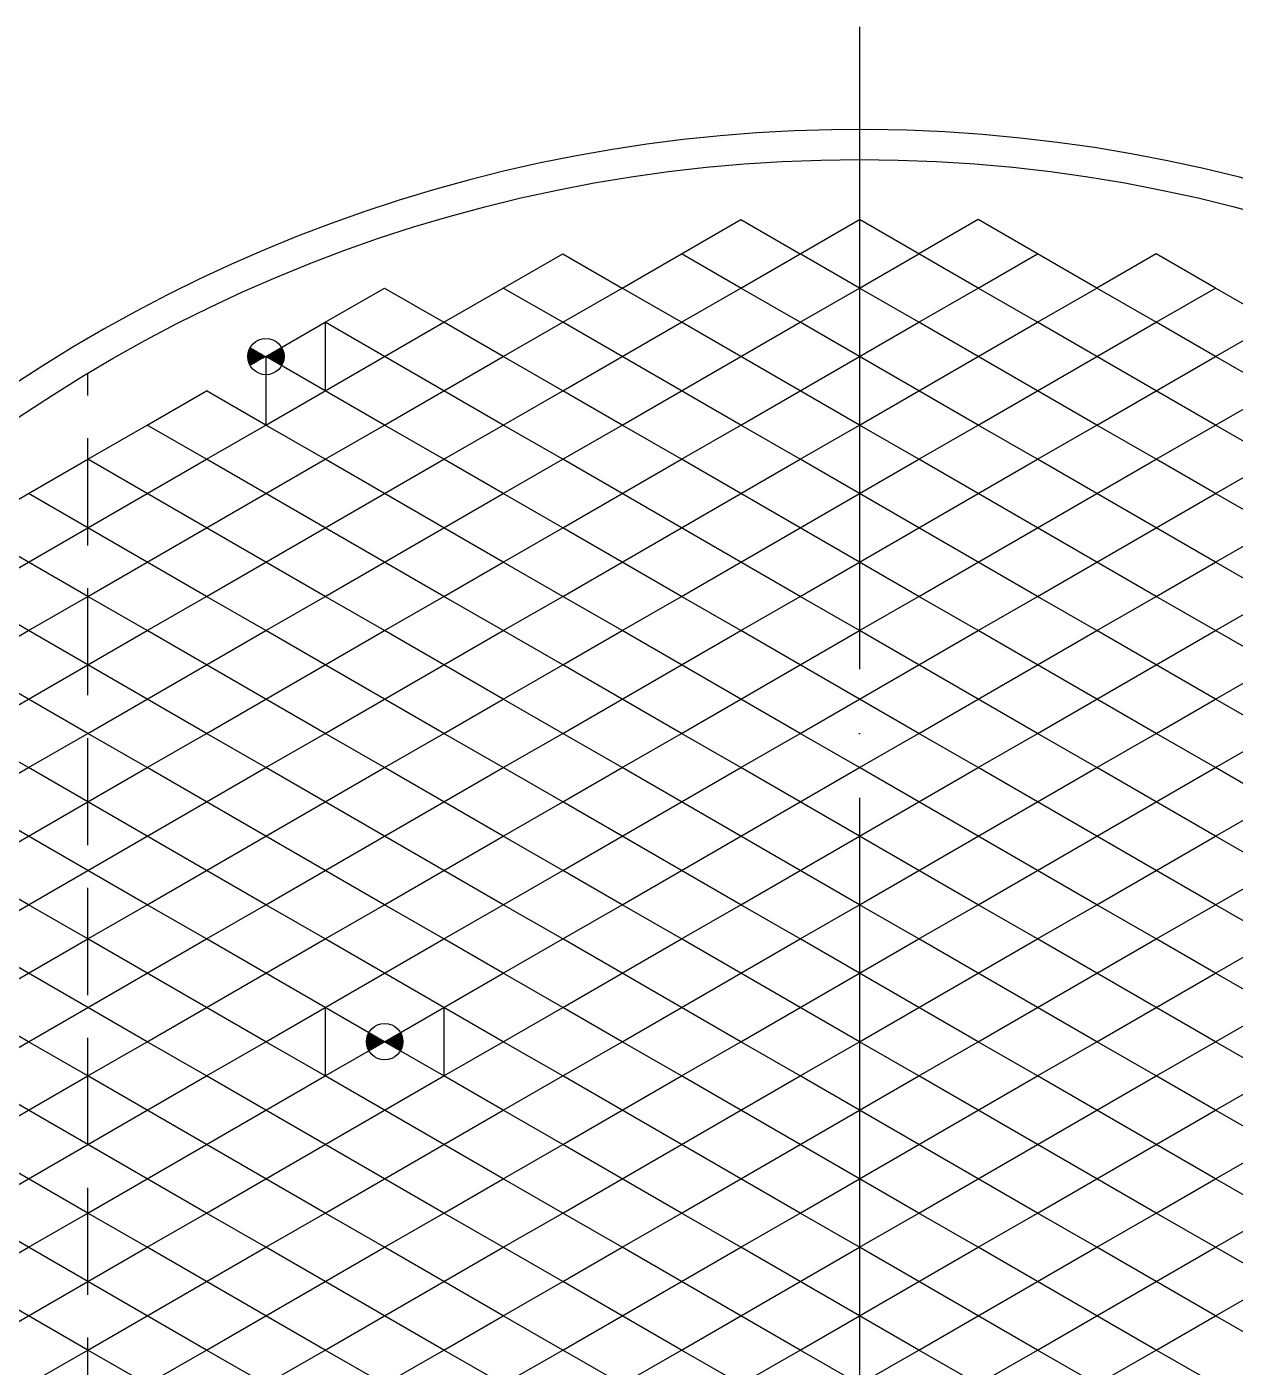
# Model space of a CAD drawing. Extents: x -11958 to 3251, y -1845 to 8235.
# Drawn here: x -10445 to -9881, y -588 to 38 of the extents above; entities that cross this region are included whole.
import ezdxf

# ---------------------------------------------------------------- set-up
doc = ezdxf.new("R2010")
doc.units = 0
doc.header["$LTSCALE"] = 10
for name, pattern in [('DASHDOT-M', [36, 30, -3, 0, -3]), ('DASHDOT-S', [14, 10, -2, 0, -2]), ('HIDDEN-M', [7, 5, -2])]:
    doc.linetypes.add(name, pattern=pattern)
doc.layers.get('0').update_dxf_attribs({"linetype": 'CONTINUOUS'})
for name, color, linetype in [('CDR_DWG1', 4, 'CONTINUOUS'), ('CDR_DWG3', 1, 'DASHDOT-M'), ('CDR_DWG5', 6, 'HIDDEN-M')]:
    doc.layers.add(name, color=color, linetype=linetype)

msp = doc.modelspace()

# ---------------------------------------------------------------- hatches: boundary and pattern name
h = msp.add_hatch()
h.set_pattern_fill('ANSI37', color=256, scale=0.1, style=0)
h.set_pattern_definition([(45, (-12758.32597, -1700.7073), (-0.224506403, 0.224506403), []), (135, (-12758.32597, -1700.7073), (-0.224506403, -0.224506403), [])])
h.paths.add_polyline_path([(-10341.03, -112.05, 0.131652), (-10342.17, -116.3, 0.131652), (-10341.03, -120.55), (-10333.67, -116.3)])
h = msp.add_hatch()
h.set_pattern_fill('ANSI37', color=256, scale=0.1, style=0)
h.set_pattern_definition([(135, (-7909.00557, -1700.7073), (0.224506403, 0.224506403), []), (45, (-7909.00557, -1700.7073), (0.224506403, -0.224506403), [])])
h.paths.add_polyline_path([(-10326.3, -112.05, -0.131652), (-10325.17, -116.3, -0.131652), (-10326.3, -120.55), (-10333.67, -116.3)])
h = msp.add_hatch()
h.set_pattern_fill('ANSI37', color=256, scale=0.1, style=0)
h.set_pattern_definition([(45, (-12702.90035, -2020.7073), (-0.224506403, 0.224506403), []), (135, (-12702.90035, -2020.7073), (-0.224506403, -0.224506403), [])])
h.paths.add_polyline_path([(-10285.6, -432.05, 0.131652), (-10286.74, -436.3, 0.131652), (-10285.6, -440.55), (-10278.24, -436.3)])
h = msp.add_hatch()
h.set_pattern_fill('ANSI37', color=256, scale=0.1, style=0)
h.set_pattern_definition([(135, (-7853.57994, -2020.7073), (0.224506403, 0.224506403), []), (45, (-7853.57994, -2020.7073), (0.224506403, -0.224506403), [])])
h.paths.add_polyline_path([(-10270.88, -432.05, -0.131652), (-10269.74, -436.3, -0.131652), (-10270.88, -440.55), (-10278.24, -436.3)])

# ---------------------------------------------------------------- linework, layer by layer
at = {"layer": 'CDR_DWG1'}
for p, q in [((-10139.68, -68.3), (-10111.96, -52.3)), ((-10111.96, -52.3), (-10084.25, -68.3)), ((-10084.25, -68.3), (-10056.54, -52.3)), ((-10028.82, -68.3), (-10056.54, -52.3)), ((-10001.11, -52.3), (-10028.82, -68.3)), ((-9973.4, -68.3), (-10001.11, -52.3)), ((-10222.81, -84.3), (-10195.1, -68.3)), ((-10195.1, -68.3), (-10167.39, -84.3)), ((-10167.39, -84.3), (-10139.68, -68.3)), ((-9945.69, -84.3), (-9973.4, -68.3)), ((-9917.97, -68.3), (-9945.69, -84.3)), ((-9890.26, -84.3), (-9917.97, -68.3)), ((-10305.95, -100.3), (-10278.24, -84.3)), ((-10278.24, -84.3), (-10250.53, -100.3)), ((-10250.53, -100.3), (-10222.81, -84.3)), ((-9862.55, -100.3), (-9890.26, -84.3)), ((-10305.95, -100.3), (-10305.95, -132.3)), ((-10389.09, -148.3), (-10361.38, -132.3)), ((-10333.67, -148.3), (-10361.38, -132.3)), ((-10333.67, -148.3), (-10305.95, -132.3)), ((-10416.8, -164.3), (-10389.09, -148.3)), ((-10444.52, -180.3), (-10416.8, -164.3)), ((-10472.23, -196.3), (-10444.52, -180.3)), ((-10305.95, -420.3), (-10278.24, -404.3)), ((-10250.53, -420.3), (-10278.24, -404.3)), ((-10305.95, -420.3), (-10305.95, -452.3)), ((-10250.53, -420.3), (-10250.53, -452.3)), ((-10278.24, -468.3), (-10305.95, -452.3)), ((-10278.24, -468.3), (-10250.53, -452.3))]:
    msp.add_line(p, q, dxfattribs=at)
for centre, radius in [((-10056.54, -724.3), 700), ((-10333.67, -116.3), 8.5), ((-10278.24, -436.3), 8.5)]:
    msp.add_circle(centre, radius, dxfattribs=at)
msp.add_arc((-10056.54, -724.3), 714, 186.39283, 173.60717, dxfattribs=at)
at = {"layer": 'CDR_DWG3', "linetype": 'DASHDOT-M'}
msp.add_line((-10056.54, 37.7), (-10056.54, -1486.3), dxfattribs=at)
at = {"layer": 'CDR_DWG3', "linetype": 'DASHDOT-S'}
for p, q in [((-10111.96, -84.3), (-10139.68, -68.3)), ((-10111.96, -84.3), (-10084.25, -68.3)), ((-10056.54, -84.3), (-10084.25, -68.3)), ((-10056.54, -84.3), (-10028.82, -68.3)), ((-10001.11, -84.3), (-10028.82, -68.3)), ((-10001.11, -84.3), (-9973.4, -68.3)), ((-10195.1, -100.3), (-10222.81, -84.3)), ((-10195.1, -100.3), (-10167.39, -84.3)), ((-10139.68, -100.3), (-10167.39, -84.3)), ((-10139.68, -100.3), (-10111.96, -84.3)), ((-10084.25, -100.3), (-10111.96, -84.3)), ((-10084.25, -100.3), (-10056.54, -84.3)), ((-10028.82, -100.3), (-10056.54, -84.3)), ((-10028.82, -100.3), (-10001.11, -84.3)), ((-9973.4, -100.3), (-10001.11, -84.3)), ((-9973.4, -100.3), (-9945.69, -84.3)), ((-9917.97, -100.3), (-9945.69, -84.3)), ((-9917.97, -100.3), (-9890.26, -84.3)), ((-10333.67, -116.3), (-10305.95, -100.3)), ((-10278.24, -116.3), (-10305.95, -100.3)), ((-10278.24, -116.3), (-10250.53, -100.3)), ((-10222.81, -116.3), (-10250.53, -100.3)), ((-10222.81, -116.3), (-10195.1, -100.3)), ((-10167.39, -116.3), (-10195.1, -100.3)), ((-10167.39, -116.3), (-10139.68, -100.3)), ((-10111.96, -116.3), (-10139.68, -100.3)), ((-10111.96, -116.3), (-10084.25, -100.3)), ((-10056.54, -116.3), (-10084.25, -100.3)), ((-10056.54, -116.3), (-10028.82, -100.3)), ((-10001.11, -116.3), (-10028.82, -100.3)), ((-10001.11, -116.3), (-9973.4, -100.3)), ((-9945.69, -116.3), (-9973.4, -100.3)), ((-9945.69, -116.3), (-9917.97, -100.3)), ((-9890.26, -116.3), (-9917.97, -100.3)), ((-9890.26, -116.3), (-9862.55, -100.3)), ((-10305.95, -132.3), (-10333.67, -116.3)), ((-10333.67, -116.3), (-10333.67, -148.3)), ((-10305.95, -132.3), (-10278.24, -116.3)), ((-10250.53, -132.3), (-10278.24, -116.3)), ((-10250.53, -132.3), (-10222.81, -116.3)), ((-10195.1, -132.3), (-10222.81, -116.3)), ((-10195.1, -132.3), (-10167.39, -116.3)), ((-10139.68, -132.3), (-10167.39, -116.3)), ((-10139.68, -132.3), (-10111.96, -116.3)), ((-10084.25, -132.3), (-10111.96, -116.3)), ((-10084.25, -132.3), (-10056.54, -116.3)), ((-10028.82, -132.3), (-10056.54, -116.3)), ((-10028.82, -132.3), (-10001.11, -116.3)), ((-9973.4, -132.3), (-10001.11, -116.3)), ((-9973.4, -132.3), (-9945.69, -116.3)), ((-9917.97, -132.3), (-9945.69, -116.3)), ((-9917.97, -132.3), (-9890.26, -116.3)), ((-9862.55, -132.3), (-9890.26, -116.3)), ((-10278.24, -148.3), (-10305.95, -132.3)), ((-10278.24, -148.3), (-10250.53, -132.3)), ((-10222.81, -148.3), (-10250.53, -132.3)), ((-10222.81, -148.3), (-10195.1, -132.3)), ((-10167.39, -148.3), (-10195.1, -132.3)), ((-10167.39, -148.3), (-10139.68, -132.3)), ((-10111.96, -148.3), (-10139.68, -132.3)), ((-10111.96, -148.3), (-10084.25, -132.3)), ((-10056.54, -148.3), (-10084.25, -132.3)), ((-10056.54, -148.3), (-10028.82, -132.3)), ((-10001.11, -148.3), (-10028.82, -132.3)), ((-10001.11, -148.3), (-9973.4, -132.3)), ((-9945.69, -148.3), (-9973.4, -132.3)), ((-9945.69, -148.3), (-9917.97, -132.3)), ((-9890.26, -148.3), (-9917.97, -132.3)), ((-9890.26, -148.3), (-9862.55, -132.3)), ((-10361.38, -164.3), (-10389.09, -148.3)), ((-10361.38, -164.3), (-10333.67, -148.3)), ((-10305.95, -164.3), (-10333.67, -148.3)), ((-10305.95, -164.3), (-10278.24, -148.3)), ((-10250.53, -164.3), (-10278.24, -148.3)), ((-10250.53, -164.3), (-10222.81, -148.3)), ((-10195.1, -164.3), (-10222.81, -148.3)), ((-10195.1, -164.3), (-10167.39, -148.3)), ((-10139.68, -164.3), (-10167.39, -148.3)), ((-10139.68, -164.3), (-10111.96, -148.3)), ((-10084.25, -164.3), (-10111.96, -148.3)), ((-10084.25, -164.3), (-10056.54, -148.3)), ((-10028.82, -164.3), (-10056.54, -148.3)), ((-10028.82, -164.3), (-10001.11, -148.3)), ((-9973.4, -164.3), (-10001.11, -148.3)), ((-9973.4, -164.3), (-9945.69, -148.3)), ((-9917.97, -164.3), (-9945.69, -148.3)), ((-9917.97, -164.3), (-9890.26, -148.3)), ((-9862.55, -164.3), (-9890.26, -148.3)), ((-10389.09, -180.3), (-10416.8, -164.3)), ((-10389.09, -180.3), (-10361.38, -164.3)), ((-10333.67, -180.3), (-10361.38, -164.3)), ((-10333.67, -180.3), (-10305.95, -164.3)), ((-10278.24, -180.3), (-10305.95, -164.3)), ((-10278.24, -180.3), (-10250.53, -164.3)), ((-10222.81, -180.3), (-10250.53, -164.3)), ((-10222.81, -180.3), (-10195.1, -164.3)), ((-10167.39, -180.3), (-10195.1, -164.3)), ((-10167.39, -180.3), (-10139.68, -164.3)), ((-10111.96, -180.3), (-10139.68, -164.3)), ((-10111.96, -180.3), (-10084.25, -164.3)), ((-10056.54, -180.3), (-10084.25, -164.3)), ((-10056.54, -180.3), (-10028.82, -164.3)), ((-10001.11, -180.3), (-10028.82, -164.3)), ((-10001.11, -180.3), (-9973.4, -164.3)), ((-9945.69, -180.3), (-9973.4, -164.3)), ((-9945.69, -180.3), (-9917.97, -164.3)), ((-9890.26, -180.3), (-9917.97, -164.3)), ((-9890.26, -180.3), (-9862.55, -164.3)), ((-10416.8, -196.3), (-10444.52, -180.3)), ((-10416.8, -196.3), (-10389.09, -180.3)), ((-10361.38, -196.3), (-10389.09, -180.3)), ((-10361.38, -196.3), (-10333.67, -180.3)), ((-10305.95, -196.3), (-10333.67, -180.3)), ((-10305.95, -196.3), (-10278.24, -180.3)), ((-10250.53, -196.3), (-10278.24, -180.3)), ((-10250.53, -196.3), (-10222.81, -180.3)), ((-10195.1, -196.3), (-10222.81, -180.3)), ((-10195.1, -196.3), (-10167.39, -180.3)), ((-10139.68, -196.3), (-10167.39, -180.3)), ((-10139.68, -196.3), (-10111.96, -180.3)), ((-10084.25, -196.3), (-10111.96, -180.3)), ((-10084.25, -196.3), (-10056.54, -180.3)), ((-10028.82, -196.3), (-10056.54, -180.3)), ((-10028.82, -196.3), (-10001.11, -180.3)), ((-9973.4, -196.3), (-10001.11, -180.3)), ((-9973.4, -196.3), (-9945.69, -180.3)), ((-9917.97, -196.3), (-9945.69, -180.3)), ((-9917.97, -196.3), (-9890.26, -180.3)), ((-9862.55, -196.3), (-9890.26, -180.3)), ((-10444.52, -212.3), (-10472.23, -196.3)), ((-10444.52, -212.3), (-10416.8, -196.3)), ((-10389.09, -212.3), (-10416.8, -196.3)), ((-10389.09, -212.3), (-10361.38, -196.3)), ((-10333.67, -212.3), (-10361.38, -196.3)), ((-10333.67, -212.3), (-10305.95, -196.3)), ((-10278.24, -212.3), (-10305.95, -196.3)), ((-10278.24, -212.3), (-10250.53, -196.3)), ((-10222.81, -212.3), (-10250.53, -196.3)), ((-10222.81, -212.3), (-10195.1, -196.3)), ((-10167.39, -212.3), (-10195.1, -196.3)), ((-10167.39, -212.3), (-10139.68, -196.3)), ((-10111.96, -212.3), (-10139.68, -196.3)), ((-10111.96, -212.3), (-10084.25, -196.3)), ((-10056.54, -212.3), (-10084.25, -196.3)), ((-10056.54, -212.3), (-10028.82, -196.3)), ((-10001.11, -212.3), (-10028.82, -196.3)), ((-10001.11, -212.3), (-9973.4, -196.3)), ((-9945.69, -212.3), (-9973.4, -196.3)), ((-9945.69, -212.3), (-9917.97, -196.3)), ((-9890.26, -212.3), (-9917.97, -196.3)), ((-9890.26, -212.3), (-9862.55, -196.3)), ((-10472.23, -228.3), (-10444.52, -212.3)), ((-10416.8, -228.3), (-10444.52, -212.3)), ((-10416.8, -228.3), (-10389.09, -212.3)), ((-10361.38, -228.3), (-10389.09, -212.3)), ((-10361.38, -228.3), (-10333.67, -212.3)), ((-10305.95, -228.3), (-10333.67, -212.3)), ((-10305.95, -228.3), (-10278.24, -212.3)), ((-10250.53, -228.3), (-10278.24, -212.3)), ((-10250.53, -228.3), (-10222.81, -212.3)), ((-10195.1, -228.3), (-10222.81, -212.3)), ((-10195.1, -228.3), (-10167.39, -212.3)), ((-10139.68, -228.3), (-10167.39, -212.3)), ((-10139.68, -228.3), (-10111.96, -212.3)), ((-10084.25, -228.3), (-10111.96, -212.3)), ((-10084.25, -228.3), (-10056.54, -212.3)), ((-10028.82, -228.3), (-10056.54, -212.3)), ((-10028.82, -228.3), (-10001.11, -212.3)), ((-9973.4, -228.3), (-10001.11, -212.3)), ((-9973.4, -228.3), (-9945.69, -212.3)), ((-9917.97, -228.3), (-9945.69, -212.3)), ((-9917.97, -228.3), (-9890.26, -212.3)), ((-9862.55, -228.3), (-9890.26, -212.3)), ((-10444.52, -244.3), (-10472.23, -228.3)), ((-10444.52, -244.3), (-10416.8, -228.3)), ((-10389.09, -244.3), (-10416.8, -228.3)), ((-10389.09, -244.3), (-10361.38, -228.3)), ((-10333.67, -244.3), (-10361.38, -228.3)), ((-10333.67, -244.3), (-10305.95, -228.3)), ((-10278.24, -244.3), (-10305.95, -228.3)), ((-10278.24, -244.3), (-10250.53, -228.3)), ((-10222.81, -244.3), (-10250.53, -228.3)), ((-10222.81, -244.3), (-10195.1, -228.3)), ((-10167.39, -244.3), (-10195.1, -228.3)), ((-10167.39, -244.3), (-10139.68, -228.3)), ((-10111.96, -244.3), (-10139.68, -228.3)), ((-10111.96, -244.3), (-10084.25, -228.3)), ((-10056.54, -244.3), (-10084.25, -228.3)), ((-10056.54, -244.3), (-10028.82, -228.3)), ((-10001.11, -244.3), (-10028.82, -228.3)), ((-10001.11, -244.3), (-9973.4, -228.3)), ((-9945.69, -244.3), (-9973.4, -228.3)), ((-9945.69, -244.3), (-9917.97, -228.3)), ((-9890.26, -244.3), (-9917.97, -228.3)), ((-9890.26, -244.3), (-9862.55, -228.3)), ((-10472.23, -260.3), (-10444.52, -244.3)), ((-10416.8, -260.3), (-10444.52, -244.3)), ((-10416.8, -260.3), (-10389.09, -244.3)), ((-10361.38, -260.3), (-10389.09, -244.3)), ((-10361.38, -260.3), (-10333.67, -244.3)), ((-10305.95, -260.3), (-10333.67, -244.3)), ((-10305.95, -260.3), (-10278.24, -244.3)), ((-10250.53, -260.3), (-10278.24, -244.3)), ((-10250.53, -260.3), (-10222.81, -244.3)), ((-10195.1, -260.3), (-10222.81, -244.3)), ((-10195.1, -260.3), (-10167.39, -244.3)), ((-10139.68, -260.3), (-10167.39, -244.3)), ((-10139.68, -260.3), (-10111.96, -244.3)), ((-10084.25, -260.3), (-10111.96, -244.3)), ((-10084.25, -260.3), (-10056.54, -244.3)), ((-10028.82, -260.3), (-10056.54, -244.3)), ((-10028.82, -260.3), (-10001.11, -244.3)), ((-9973.4, -260.3), (-10001.11, -244.3)), ((-9973.4, -260.3), (-9945.69, -244.3)), ((-9917.97, -260.3), (-9945.69, -244.3)), ((-9917.97, -260.3), (-9890.26, -244.3)), ((-9862.55, -260.3), (-9890.26, -244.3)), ((-10444.52, -276.3), (-10472.23, -260.3)), ((-10444.52, -276.3), (-10416.8, -260.3)), ((-10389.09, -276.3), (-10416.8, -260.3)), ((-10389.09, -276.3), (-10361.38, -260.3)), ((-10333.67, -276.3), (-10361.38, -260.3)), ((-10333.67, -276.3), (-10305.95, -260.3)), ((-10278.24, -276.3), (-10305.95, -260.3)), ((-10278.24, -276.3), (-10250.53, -260.3)), ((-10222.81, -276.3), (-10250.53, -260.3)), ((-10222.81, -276.3), (-10195.1, -260.3)), ((-10167.39, -276.3), (-10195.1, -260.3)), ((-10167.39, -276.3), (-10139.68, -260.3)), ((-10111.96, -276.3), (-10139.68, -260.3)), ((-10111.96, -276.3), (-10084.25, -260.3)), ((-10056.54, -276.3), (-10084.25, -260.3)), ((-10056.54, -276.3), (-10028.82, -260.3)), ((-10001.11, -276.3), (-10028.82, -260.3)), ((-10001.11, -276.3), (-9973.4, -260.3)), ((-9945.69, -276.3), (-9973.4, -260.3)), ((-9945.69, -276.3), (-9917.97, -260.3)), ((-9890.26, -276.3), (-9917.97, -260.3)), ((-9890.26, -276.3), (-9862.55, -260.3)), ((-10472.23, -292.3), (-10444.52, -276.3)), ((-10416.8, -292.3), (-10444.52, -276.3)), ((-10416.8, -292.3), (-10389.09, -276.3)), ((-10361.38, -292.3), (-10389.09, -276.3)), ((-10361.38, -292.3), (-10333.67, -276.3)), ((-10305.95, -292.3), (-10333.67, -276.3)), ((-10305.95, -292.3), (-10278.24, -276.3)), ((-10250.53, -292.3), (-10278.24, -276.3)), ((-10250.53, -292.3), (-10222.81, -276.3)), ((-10195.1, -292.3), (-10222.81, -276.3)), ((-10195.1, -292.3), (-10167.39, -276.3)), ((-10139.68, -292.3), (-10167.39, -276.3)), ((-10139.68, -292.3), (-10111.96, -276.3)), ((-10084.25, -292.3), (-10111.96, -276.3)), ((-10084.25, -292.3), (-10056.54, -276.3)), ((-10028.82, -292.3), (-10056.54, -276.3)), ((-10028.82, -292.3), (-10001.11, -276.3)), ((-9973.4, -292.3), (-10001.11, -276.3)), ((-9973.4, -292.3), (-9945.69, -276.3)), ((-9917.97, -292.3), (-9945.69, -276.3)), ((-9917.97, -292.3), (-9890.26, -276.3)), ((-9862.55, -292.3), (-9890.26, -276.3)), ((-10444.52, -308.3), (-10472.23, -292.3)), ((-10444.52, -308.3), (-10416.8, -292.3)), ((-10389.09, -308.3), (-10416.8, -292.3)), ((-10389.09, -308.3), (-10361.38, -292.3)), ((-10333.67, -308.3), (-10361.38, -292.3)), ((-10333.67, -308.3), (-10305.95, -292.3)), ((-10278.24, -308.3), (-10305.95, -292.3)), ((-10278.24, -308.3), (-10250.53, -292.3)), ((-10222.81, -308.3), (-10250.53, -292.3)), ((-10222.81, -308.3), (-10195.1, -292.3)), ((-10167.39, -308.3), (-10195.1, -292.3)), ((-10167.39, -308.3), (-10139.68, -292.3)), ((-10111.96, -308.3), (-10139.68, -292.3)), ((-10111.96, -308.3), (-10084.25, -292.3)), ((-10056.54, -308.3), (-10084.25, -292.3)), ((-10056.54, -308.3), (-10028.82, -292.3)), ((-10001.11, -308.3), (-10028.82, -292.3)), ((-10001.11, -308.3), (-9973.4, -292.3)), ((-9945.69, -308.3), (-9973.4, -292.3)), ((-9945.69, -308.3), (-9917.97, -292.3)), ((-9890.26, -308.3), (-9917.97, -292.3)), ((-9890.26, -308.3), (-9862.55, -292.3)), ((-10472.23, -324.3), (-10444.52, -308.3)), ((-10416.8, -324.3), (-10444.52, -308.3)), ((-10416.8, -324.3), (-10389.09, -308.3)), ((-10361.38, -324.3), (-10389.09, -308.3)), ((-10361.38, -324.3), (-10333.67, -308.3)), ((-10305.95, -324.3), (-10333.67, -308.3)), ((-10305.95, -324.3), (-10278.24, -308.3)), ((-10250.53, -324.3), (-10278.24, -308.3)), ((-10250.53, -324.3), (-10222.81, -308.3)), ((-10195.1, -324.3), (-10222.81, -308.3)), ((-10195.1, -324.3), (-10167.39, -308.3)), ((-10139.68, -324.3), (-10167.39, -308.3)), ((-10139.68, -324.3), (-10111.96, -308.3)), ((-10084.25, -324.3), (-10111.96, -308.3)), ((-10084.25, -324.3), (-10056.54, -308.3)), ((-10028.82, -324.3), (-10056.54, -308.3)), ((-10028.82, -324.3), (-10001.11, -308.3)), ((-9973.4, -324.3), (-10001.11, -308.3)), ((-9973.4, -324.3), (-9945.69, -308.3)), ((-9917.97, -324.3), (-9945.69, -308.3)), ((-9917.97, -324.3), (-9890.26, -308.3)), ((-9862.55, -324.3), (-9890.26, -308.3)), ((-10444.52, -340.3), (-10472.23, -324.3)), ((-10444.52, -340.3), (-10416.8, -324.3)), ((-10389.09, -340.3), (-10416.8, -324.3)), ((-10389.09, -340.3), (-10361.38, -324.3)), ((-10333.67, -340.3), (-10361.38, -324.3)), ((-10333.67, -340.3), (-10305.95, -324.3)), ((-10278.24, -340.3), (-10305.95, -324.3)), ((-10278.24, -340.3), (-10250.53, -324.3)), ((-10222.81, -340.3), (-10250.53, -324.3)), ((-10222.81, -340.3), (-10195.1, -324.3)), ((-10167.39, -340.3), (-10195.1, -324.3)), ((-10167.39, -340.3), (-10139.68, -324.3)), ((-10111.96, -340.3), (-10139.68, -324.3)), ((-10111.96, -340.3), (-10084.25, -324.3)), ((-10056.54, -340.3), (-10084.25, -324.3)), ((-10056.54, -340.3), (-10028.82, -324.3)), ((-10001.11, -340.3), (-10028.82, -324.3)), ((-10001.11, -340.3), (-9973.4, -324.3)), ((-9945.69, -340.3), (-9973.4, -324.3)), ((-9945.69, -340.3), (-9917.97, -324.3)), ((-9890.26, -340.3), (-9917.97, -324.3)), ((-9890.26, -340.3), (-9862.55, -324.3)), ((-10472.23, -356.3), (-10444.52, -340.3)), ((-10416.8, -356.3), (-10444.52, -340.3)), ((-10416.8, -356.3), (-10389.09, -340.3)), ((-10361.38, -356.3), (-10389.09, -340.3)), ((-10361.38, -356.3), (-10333.67, -340.3)), ((-10305.95, -356.3), (-10333.67, -340.3)), ((-10305.95, -356.3), (-10278.24, -340.3)), ((-10250.53, -356.3), (-10278.24, -340.3)), ((-10250.53, -356.3), (-10222.81, -340.3)), ((-10195.1, -356.3), (-10222.81, -340.3)), ((-10195.1, -356.3), (-10167.39, -340.3)), ((-10139.68, -356.3), (-10167.39, -340.3)), ((-10139.68, -356.3), (-10111.96, -340.3)), ((-10084.25, -356.3), (-10111.96, -340.3)), ((-10084.25, -356.3), (-10056.54, -340.3)), ((-10028.82, -356.3), (-10056.54, -340.3)), ((-10028.82, -356.3), (-10001.11, -340.3)), ((-9973.4, -356.3), (-10001.11, -340.3)), ((-9973.4, -356.3), (-9945.69, -340.3)), ((-9917.97, -356.3), (-9945.69, -340.3)), ((-9917.97, -356.3), (-9890.26, -340.3)), ((-9862.55, -356.3), (-9890.26, -340.3)), ((-10444.52, -372.3), (-10472.23, -356.3)), ((-10444.52, -372.3), (-10416.8, -356.3)), ((-10389.09, -372.3), (-10416.8, -356.3)), ((-10389.09, -372.3), (-10361.38, -356.3)), ((-10333.67, -372.3), (-10361.38, -356.3)), ((-10333.67, -372.3), (-10305.95, -356.3)), ((-10278.24, -372.3), (-10305.95, -356.3)), ((-10278.24, -372.3), (-10250.53, -356.3)), ((-10222.81, -372.3), (-10250.53, -356.3)), ((-10222.81, -372.3), (-10195.1, -356.3)), ((-10167.39, -372.3), (-10195.1, -356.3)), ((-10167.39, -372.3), (-10139.68, -356.3)), ((-10111.96, -372.3), (-10139.68, -356.3)), ((-10111.96, -372.3), (-10084.25, -356.3)), ((-10056.54, -372.3), (-10084.25, -356.3)), ((-10056.54, -372.3), (-10028.82, -356.3)), ((-10001.11, -372.3), (-10028.82, -356.3)), ((-10001.11, -372.3), (-9973.4, -356.3)), ((-9945.69, -372.3), (-9973.4, -356.3)), ((-9945.69, -372.3), (-9917.97, -356.3)), ((-9890.26, -372.3), (-9917.97, -356.3)), ((-9890.26, -372.3), (-9862.55, -356.3)), ((-10472.23, -388.3), (-10444.52, -372.3)), ((-10416.8, -388.3), (-10444.52, -372.3)), ((-10416.8, -388.3), (-10389.09, -372.3)), ((-10361.38, -388.3), (-10389.09, -372.3)), ((-10361.38, -388.3), (-10333.67, -372.3)), ((-10305.95, -388.3), (-10333.67, -372.3)), ((-10305.95, -388.3), (-10278.24, -372.3)), ((-10250.53, -388.3), (-10278.24, -372.3)), ((-10250.53, -388.3), (-10222.81, -372.3)), ((-10195.1, -388.3), (-10222.81, -372.3)), ((-10195.1, -388.3), (-10167.39, -372.3)), ((-10139.68, -388.3), (-10167.39, -372.3)), ((-10139.68, -388.3), (-10111.96, -372.3)), ((-10084.25, -388.3), (-10111.96, -372.3)), ((-10084.25, -388.3), (-10056.54, -372.3)), ((-10028.82, -388.3), (-10056.54, -372.3)), ((-10028.82, -388.3), (-10001.11, -372.3)), ((-9973.4, -388.3), (-10001.11, -372.3)), ((-9973.4, -388.3), (-9945.69, -372.3)), ((-9917.97, -388.3), (-9945.69, -372.3)), ((-9917.97, -388.3), (-9890.26, -372.3)), ((-9862.55, -388.3), (-9890.26, -372.3)), ((-10444.52, -404.3), (-10472.23, -388.3)), ((-10444.52, -404.3), (-10416.8, -388.3)), ((-10389.09, -404.3), (-10416.8, -388.3)), ((-10389.09, -404.3), (-10361.38, -388.3)), ((-10333.67, -404.3), (-10361.38, -388.3)), ((-10333.67, -404.3), (-10305.95, -388.3)), ((-10278.24, -404.3), (-10305.95, -388.3)), ((-10278.24, -404.3), (-10250.53, -388.3)), ((-10222.81, -404.3), (-10250.53, -388.3)), ((-10222.81, -404.3), (-10195.1, -388.3)), ((-10167.39, -404.3), (-10195.1, -388.3)), ((-10167.39, -404.3), (-10139.68, -388.3)), ((-10111.96, -404.3), (-10139.68, -388.3)), ((-10111.96, -404.3), (-10084.25, -388.3)), ((-10056.54, -404.3), (-10084.25, -388.3)), ((-10056.54, -404.3), (-10028.82, -388.3)), ((-10001.11, -404.3), (-10028.82, -388.3)), ((-10001.11, -404.3), (-9973.4, -388.3)), ((-9945.69, -404.3), (-9973.4, -388.3)), ((-9945.69, -404.3), (-9917.97, -388.3)), ((-9890.26, -404.3), (-9917.97, -388.3)), ((-9890.26, -404.3), (-9862.55, -388.3)), ((-10472.23, -420.3), (-10444.52, -404.3)), ((-10416.8, -420.3), (-10444.52, -404.3)), ((-10416.8, -420.3), (-10389.09, -404.3)), ((-10361.38, -420.3), (-10389.09, -404.3)), ((-10361.38, -420.3), (-10333.67, -404.3)), ((-10305.95, -420.3), (-10333.67, -404.3)), ((-10250.53, -420.3), (-10222.81, -404.3)), ((-10195.1, -420.3), (-10222.81, -404.3)), ((-10195.1, -420.3), (-10167.39, -404.3)), ((-10139.68, -420.3), (-10167.39, -404.3)), ((-10139.68, -420.3), (-10111.96, -404.3)), ((-10084.25, -420.3), (-10111.96, -404.3)), ((-10084.25, -420.3), (-10056.54, -404.3)), ((-10028.82, -420.3), (-10056.54, -404.3)), ((-10028.82, -420.3), (-10001.11, -404.3)), ((-9973.4, -420.3), (-10001.11, -404.3)), ((-9973.4, -420.3), (-9945.69, -404.3)), ((-9917.97, -420.3), (-9945.69, -404.3)), ((-9917.97, -420.3), (-9890.26, -404.3)), ((-9862.55, -420.3), (-9890.26, -404.3)), ((-10444.52, -436.3), (-10472.23, -420.3)), ((-10444.52, -436.3), (-10416.8, -420.3)), ((-10389.09, -436.3), (-10416.8, -420.3)), ((-10389.09, -436.3), (-10361.38, -420.3)), ((-10333.67, -436.3), (-10361.38, -420.3)), ((-10333.67, -436.3), (-10305.95, -420.3)), ((-10278.24, -436.3), (-10305.95, -420.3)), ((-10278.24, -436.3), (-10250.53, -420.3)), ((-10222.81, -436.3), (-10250.53, -420.3)), ((-10222.81, -436.3), (-10195.1, -420.3)), ((-10167.39, -436.3), (-10195.1, -420.3)), ((-10167.39, -436.3), (-10139.68, -420.3)), ((-10111.96, -436.3), (-10139.68, -420.3)), ((-10111.96, -436.3), (-10084.25, -420.3)), ((-10056.54, -436.3), (-10084.25, -420.3)), ((-10056.54, -436.3), (-10028.82, -420.3)), ((-10001.11, -436.3), (-10028.82, -420.3)), ((-10001.11, -436.3), (-9973.4, -420.3)), ((-9945.69, -436.3), (-9973.4, -420.3)), ((-9945.69, -436.3), (-9917.97, -420.3)), ((-9890.26, -436.3), (-9917.97, -420.3)), ((-9890.26, -436.3), (-9862.55, -420.3)), ((-10472.23, -452.3), (-10444.52, -436.3)), ((-10416.8, -452.3), (-10444.52, -436.3)), ((-10416.8, -452.3), (-10389.09, -436.3)), ((-10361.38, -452.3), (-10389.09, -436.3)), ((-10361.38, -452.3), (-10333.67, -436.3)), ((-10305.95, -452.3), (-10333.67, -436.3)), ((-10305.95, -452.3), (-10278.24, -436.3)), ((-10250.53, -452.3), (-10278.24, -436.3)), ((-10250.53, -452.3), (-10222.81, -436.3)), ((-10195.1, -452.3), (-10222.81, -436.3)), ((-10195.1, -452.3), (-10167.39, -436.3)), ((-10139.68, -452.3), (-10167.39, -436.3)), ((-10139.68, -452.3), (-10111.96, -436.3)), ((-10084.25, -452.3), (-10111.96, -436.3)), ((-10084.25, -452.3), (-10056.54, -436.3)), ((-10028.82, -452.3), (-10056.54, -436.3)), ((-10028.82, -452.3), (-10001.11, -436.3)), ((-9973.4, -452.3), (-10001.11, -436.3)), ((-9973.4, -452.3), (-9945.69, -436.3)), ((-9917.97, -452.3), (-9945.69, -436.3)), ((-9917.97, -452.3), (-9890.26, -436.3)), ((-9862.55, -452.3), (-9890.26, -436.3)), ((-10444.52, -468.3), (-10472.23, -452.3)), ((-10444.52, -468.3), (-10416.8, -452.3)), ((-10389.09, -468.3), (-10416.8, -452.3)), ((-10389.09, -468.3), (-10361.38, -452.3)), ((-10333.67, -468.3), (-10361.38, -452.3)), ((-10333.67, -468.3), (-10305.95, -452.3)), ((-10222.81, -468.3), (-10250.53, -452.3)), ((-10222.81, -468.3), (-10195.1, -452.3)), ((-10167.39, -468.3), (-10195.1, -452.3)), ((-10167.39, -468.3), (-10139.68, -452.3)), ((-10111.96, -468.3), (-10139.68, -452.3)), ((-10111.96, -468.3), (-10084.25, -452.3)), ((-10056.54, -468.3), (-10084.25, -452.3)), ((-10056.54, -468.3), (-10028.82, -452.3)), ((-10001.11, -468.3), (-10028.82, -452.3)), ((-10001.11, -468.3), (-9973.4, -452.3)), ((-9945.69, -468.3), (-9973.4, -452.3)), ((-9945.69, -468.3), (-9917.97, -452.3)), ((-9890.26, -468.3), (-9917.97, -452.3)), ((-9890.26, -468.3), (-9862.55, -452.3)), ((-10472.23, -484.3), (-10444.52, -468.3)), ((-10416.8, -484.3), (-10444.52, -468.3)), ((-10416.8, -484.3), (-10389.09, -468.3)), ((-10361.38, -484.3), (-10389.09, -468.3)), ((-10361.38, -484.3), (-10333.67, -468.3)), ((-10305.95, -484.3), (-10333.67, -468.3)), ((-10305.95, -484.3), (-10278.24, -468.3)), ((-10250.53, -484.3), (-10278.24, -468.3)), ((-10250.53, -484.3), (-10222.81, -468.3)), ((-10195.1, -484.3), (-10222.81, -468.3)), ((-10195.1, -484.3), (-10167.39, -468.3)), ((-10139.68, -484.3), (-10167.39, -468.3)), ((-10139.68, -484.3), (-10111.96, -468.3)), ((-10084.25, -484.3), (-10111.96, -468.3)), ((-10084.25, -484.3), (-10056.54, -468.3)), ((-10028.82, -484.3), (-10056.54, -468.3)), ((-10028.82, -484.3), (-10001.11, -468.3)), ((-9973.4, -484.3), (-10001.11, -468.3)), ((-9973.4, -484.3), (-9945.69, -468.3)), ((-9917.97, -484.3), (-9945.69, -468.3)), ((-9917.97, -484.3), (-9890.26, -468.3)), ((-9862.55, -484.3), (-9890.26, -468.3)), ((-10444.52, -500.3), (-10472.23, -484.3)), ((-10444.52, -500.3), (-10416.8, -484.3)), ((-10389.09, -500.3), (-10416.8, -484.3)), ((-10389.09, -500.3), (-10361.38, -484.3)), ((-10333.67, -500.3), (-10361.38, -484.3)), ((-10333.67, -500.3), (-10305.95, -484.3)), ((-10278.24, -500.3), (-10305.95, -484.3)), ((-10278.24, -500.3), (-10250.53, -484.3)), ((-10222.81, -500.3), (-10250.53, -484.3)), ((-10222.81, -500.3), (-10195.1, -484.3)), ((-10167.39, -500.3), (-10195.1, -484.3)), ((-10167.39, -500.3), (-10139.68, -484.3)), ((-10111.96, -500.3), (-10139.68, -484.3)), ((-10111.96, -500.3), (-10084.25, -484.3)), ((-10056.54, -500.3), (-10084.25, -484.3)), ((-10056.54, -500.3), (-10028.82, -484.3)), ((-10001.11, -500.3), (-10028.82, -484.3)), ((-10001.11, -500.3), (-9973.4, -484.3)), ((-9945.69, -500.3), (-9973.4, -484.3)), ((-9945.69, -500.3), (-9917.97, -484.3)), ((-9890.26, -500.3), (-9917.97, -484.3)), ((-9890.26, -500.3), (-9862.55, -484.3)), ((-10472.23, -516.3), (-10444.52, -500.3)), ((-10416.8, -516.3), (-10444.52, -500.3)), ((-10416.8, -516.3), (-10389.09, -500.3)), ((-10361.38, -516.3), (-10389.09, -500.3)), ((-10361.38, -516.3), (-10333.67, -500.3)), ((-10305.95, -516.3), (-10333.67, -500.3)), ((-10305.95, -516.3), (-10278.24, -500.3)), ((-10250.53, -516.3), (-10278.24, -500.3)), ((-10250.53, -516.3), (-10222.81, -500.3)), ((-10195.1, -516.3), (-10222.81, -500.3)), ((-10195.1, -516.3), (-10167.39, -500.3)), ((-10139.68, -516.3), (-10167.39, -500.3)), ((-10139.68, -516.3), (-10111.96, -500.3)), ((-10084.25, -516.3), (-10111.96, -500.3)), ((-10084.25, -516.3), (-10056.54, -500.3)), ((-10028.82, -516.3), (-10056.54, -500.3)), ((-10028.82, -516.3), (-10001.11, -500.3)), ((-9973.4, -516.3), (-10001.11, -500.3)), ((-9973.4, -516.3), (-9945.69, -500.3)), ((-9917.97, -516.3), (-9945.69, -500.3)), ((-9917.97, -516.3), (-9890.26, -500.3)), ((-9862.55, -516.3), (-9890.26, -500.3)), ((-10444.52, -532.3), (-10472.23, -516.3)), ((-10444.52, -532.3), (-10416.8, -516.3)), ((-10389.09, -532.3), (-10416.8, -516.3)), ((-10389.09, -532.3), (-10361.38, -516.3)), ((-10333.67, -532.3), (-10361.38, -516.3)), ((-10333.67, -532.3), (-10305.95, -516.3)), ((-10278.24, -532.3), (-10305.95, -516.3)), ((-10278.24, -532.3), (-10250.53, -516.3)), ((-10222.81, -532.3), (-10250.53, -516.3)), ((-10222.81, -532.3), (-10195.1, -516.3)), ((-10167.39, -532.3), (-10195.1, -516.3)), ((-10167.39, -532.3), (-10139.68, -516.3)), ((-10111.96, -532.3), (-10139.68, -516.3)), ((-10111.96, -532.3), (-10084.25, -516.3)), ((-10056.54, -532.3), (-10084.25, -516.3)), ((-10056.54, -532.3), (-10028.82, -516.3)), ((-10001.11, -532.3), (-10028.82, -516.3)), ((-10001.11, -532.3), (-9973.4, -516.3)), ((-9945.69, -532.3), (-9973.4, -516.3)), ((-9945.69, -532.3), (-9917.97, -516.3)), ((-9890.26, -532.3), (-9917.97, -516.3)), ((-9890.26, -532.3), (-9862.55, -516.3)), ((-10472.23, -548.3), (-10444.52, -532.3)), ((-10416.8, -548.3), (-10444.52, -532.3)), ((-10416.8, -548.3), (-10389.09, -532.3)), ((-10361.38, -548.3), (-10389.09, -532.3)), ((-10361.38, -548.3), (-10333.67, -532.3)), ((-10305.95, -548.3), (-10333.67, -532.3)), ((-10305.95, -548.3), (-10278.24, -532.3)), ((-10250.53, -548.3), (-10278.24, -532.3)), ((-10250.53, -548.3), (-10222.81, -532.3)), ((-10195.1, -548.3), (-10222.81, -532.3)), ((-10195.1, -548.3), (-10167.39, -532.3)), ((-10139.68, -548.3), (-10167.39, -532.3)), ((-10139.68, -548.3), (-10111.96, -532.3)), ((-10084.25, -548.3), (-10111.96, -532.3)), ((-10084.25, -548.3), (-10056.54, -532.3)), ((-10028.82, -548.3), (-10056.54, -532.3)), ((-10028.82, -548.3), (-10001.11, -532.3)), ((-9973.4, -548.3), (-10001.11, -532.3)), ((-9973.4, -548.3), (-9945.69, -532.3)), ((-9917.97, -548.3), (-9945.69, -532.3)), ((-9917.97, -548.3), (-9890.26, -532.3)), ((-9862.55, -548.3), (-9890.26, -532.3)), ((-10444.52, -564.3), (-10472.23, -548.3)), ((-10444.52, -564.3), (-10416.8, -548.3)), ((-10389.09, -564.3), (-10416.8, -548.3)), ((-10389.09, -564.3), (-10361.38, -548.3)), ((-10333.67, -564.3), (-10361.38, -548.3)), ((-10333.67, -564.3), (-10305.95, -548.3)), ((-10278.24, -564.3), (-10305.95, -548.3)), ((-10278.24, -564.3), (-10250.53, -548.3)), ((-10222.81, -564.3), (-10250.53, -548.3)), ((-10222.81, -564.3), (-10195.1, -548.3)), ((-10167.39, -564.3), (-10195.1, -548.3)), ((-10167.39, -564.3), (-10139.68, -548.3)), ((-10111.96, -564.3), (-10139.68, -548.3)), ((-10111.96, -564.3), (-10084.25, -548.3)), ((-10056.54, -564.3), (-10084.25, -548.3)), ((-10056.54, -564.3), (-10028.82, -548.3)), ((-10001.11, -564.3), (-10028.82, -548.3)), ((-10001.11, -564.3), (-9973.4, -548.3)), ((-9945.69, -564.3), (-9973.4, -548.3)), ((-9945.69, -564.3), (-9917.97, -548.3)), ((-9890.26, -564.3), (-9917.97, -548.3)), ((-9890.26, -564.3), (-9862.55, -548.3)), ((-10472.23, -580.3), (-10444.52, -564.3)), ((-10416.8, -580.3), (-10444.52, -564.3)), ((-10416.8, -580.3), (-10389.09, -564.3)), ((-10361.38, -580.3), (-10389.09, -564.3)), ((-10361.38, -580.3), (-10333.67, -564.3)), ((-10305.95, -580.3), (-10333.67, -564.3)), ((-10305.95, -580.3), (-10278.24, -564.3)), ((-10250.53, -580.3), (-10278.24, -564.3)), ((-10250.53, -580.3), (-10222.81, -564.3)), ((-10195.1, -580.3), (-10222.81, -564.3)), ((-10195.1, -580.3), (-10167.39, -564.3)), ((-10139.68, -580.3), (-10167.39, -564.3)), ((-10139.68, -580.3), (-10111.96, -564.3)), ((-10084.25, -580.3), (-10111.96, -564.3)), ((-10084.25, -580.3), (-10056.54, -564.3)), ((-10028.82, -580.3), (-10056.54, -564.3)), ((-10028.82, -580.3), (-10001.11, -564.3)), ((-9973.4, -580.3), (-10001.11, -564.3)), ((-9973.4, -580.3), (-9945.69, -564.3)), ((-9917.97, -580.3), (-9945.69, -564.3)), ((-9917.97, -580.3), (-9890.26, -564.3)), ((-9862.55, -580.3), (-9890.26, -564.3)), ((-10444.52, -596.3), (-10416.8, -580.3)), ((-10389.09, -596.3), (-10416.8, -580.3)), ((-10389.09, -596.3), (-10361.38, -580.3)), ((-10333.67, -596.3), (-10361.38, -580.3)), ((-10333.67, -596.3), (-10305.95, -580.3)), ((-10278.24, -596.3), (-10305.95, -580.3)), ((-10278.24, -596.3), (-10250.53, -580.3)), ((-10222.81, -596.3), (-10250.53, -580.3)), ((-10222.81, -596.3), (-10195.1, -580.3)), ((-10167.39, -596.3), (-10195.1, -580.3)), ((-10167.39, -596.3), (-10139.68, -580.3)), ((-10111.96, -596.3), (-10139.68, -580.3)), ((-10111.96, -596.3), (-10084.25, -580.3)), ((-10056.54, -596.3), (-10084.25, -580.3)), ((-10056.54, -596.3), (-10028.82, -580.3)), ((-10001.11, -596.3), (-10028.82, -580.3)), ((-10001.11, -596.3), (-9973.4, -580.3)), ((-9945.69, -596.3), (-9973.4, -580.3)), ((-9945.69, -596.3), (-9917.97, -580.3)), ((-9890.26, -596.3), (-9917.97, -580.3))]:
    msp.add_line(p, q, dxfattribs=at)
at = {"layer": 'CDR_DWG5', "linetype": 'HIDDEN-M'}
msp.add_line((-10416.8, -1324.48), (-10416.8, -124.13), dxfattribs=at)

doc.saveas('drawing.dxf')
